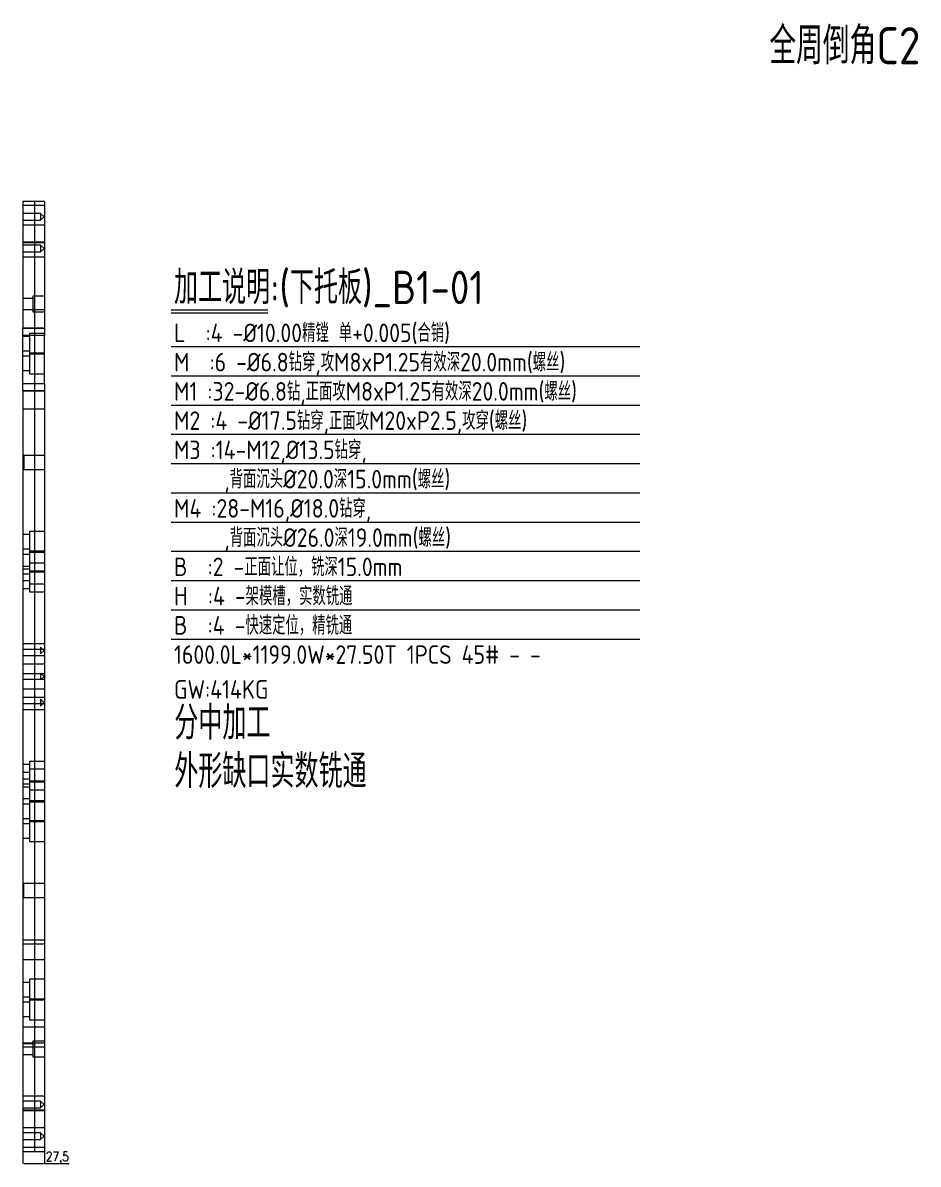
# Model space of a CAD drawing. Header units: millimetres. Extents: x 7210 to 10183, y 574 to 2219.
# Drawn here: x 9054 to 10183, y 779 to 2219 of the extents above; entities that cross this region are included whole.
import ezdxf

# ---------------------------------------------------------------- set-up
doc = ezdxf.new("R2010")
doc.units = ezdxf.units.MM
doc.linetypes.add('DASHED', pattern=[0])
for name, color, linetype, lineweight in [('B1', 152, 'Continuous', 20), ('B1_W', 1, 'Continuous', 25), ('DIM', 4, 'Continuous', 20)]:
    doc.layers.add(name, color=color, linetype=linetype, lineweight=lineweight)
doc.styles.add('gbenor', font='gbenor.shx', dxfattribs={"bigfont": 'gbcbig.shx'})
doc.styles.add('TXT', font='txt.shx', dxfattribs={"width": 0.8, "bigfont": 'ctxt.shx'})
doc.dimstyles.new('零件', dxfattribs={"dimscale": 1.5, "dimtxt": 8, "dimasz": 1, "dimexe": 0, "dimexo": 0, "dimgap": 0, "dimtad": 1, "dimtxsty": 'TXT', "dimcen": 0, "dimclrd": 252, "dimclre": 252, "dimclrt": 4, "dimazin": 3, "dimtp": 0.001, "dimtm": 0.001, "dimtfac": 1, "dimtmove": 0, "dimatfit": 3, "dimlwd": 5, "dimlwe": 5})

# ---------------------------------------------------------------- blocks, each defined once
blk = doc.blocks.new('*D1114')
at = {"layer": 'Defpoints', "color": 0}
for p in [(9053.5, 794.5), (9081, 794.5), (9081, 779.5)]:
    blk.add_point(p, dxfattribs=at)
at = {"layer": 'DIM', "color": 252, "lineweight": 5}
for p, q in [((9053.5, 794.5), (9053.5, 779.5)), ((9081, 794.5), (9081, 779.5)), ((9055, 779.5), (9079.5, 779.5)), ((9081, 779.5), (9111.8, 779.5))]:
    blk.add_line(p, q, dxfattribs=at)
at = {"layer": 'DIM', "color": 252}
for points in [[(9055, 779.7), (9055, 779.2), (9053.5, 779.5)], [(9079.5, 779.2), (9079.5, 779.7), (9081, 779.5)]]:
    blk.add_solid(points, dxfattribs=at)
at = {"layer": 'DIM', "color": 4, "lineweight": 5, "insert": (9097.1, 786.6), "char_height": 12, "attachment_point": 5, "style": 'TXT'}
blk.add_mtext('27,5', dxfattribs=at)

msp = doc.modelspace()

# ---------------------------------------------------------------- linework, layer by layer
at = {"layer": 'B1', "color": 135, "linetype": 'Continuous', "lineweight": 5}
for p, q in [((9053.516, 1993.463), (9053.516, 1963.507)), ((9081.016, 1993.463), (9053.516, 1993.463)), ((9081.016, 1993.463), (9081.016, 1963.507)), ((9053.516, 1963.507), (9053.516, 1856.602)), ((9081.016, 1963.507), (9053.516, 1963.507)), ((9081.016, 1963.507), (9081.016, 1856.602)), ((9053.516, 1856.602), (9053.516, 1833.58)), ((9081.016, 1856.602), (9053.516, 1856.602)), ((9081.016, 1856.602), (9081.016, 1833.58)), ((9053.516, 1824.211), (9053.516, 1833.58)), ((9081.016, 1833.58), (9081.016, 1824.211)), ((9053.516, 1754.341), (9053.516, 1763.711)), ((9081.016, 1763.711), (9081.016, 1754.341)), ((9053.516, 1754.341), (9053.516, 1731.319)), ((9081.016, 1754.341), (9081.016, 1731.319)), ((9053.516, 1731.319), (9053.516, 1061.461)), ((9081.016, 1731.319), (9053.516, 1731.319)), ((9081.016, 1731.319), (9081.016, 1061.461)), ((9053.516, 1061.461), (9053.516, 1056.461)), ((9081.016, 1061.461), (9053.516, 1061.461)), ((9081.016, 1056.461), (9053.516, 1056.461)), ((9081.016, 1061.461), (9081.016, 1056.461)), ((9053.516, 931.461), (9053.516, 926.461)), ((9081.016, 931.461), (9053.516, 931.461)), ((9053.516, 926.461), (9053.516, 824.504)), ((9081.016, 926.461), (9053.516, 926.461)), ((9081.016, 931.461), (9081.016, 926.461)), ((9081.016, 926.461), (9081.016, 824.504)), ((9053.516, 824.504), (9053.516, 794.459)), ((9081.016, 824.504), (9053.516, 824.504)), ((9081.016, 824.504), (9081.016, 794.459)), ((9081.016, 794.459), (9053.516, 794.459))]:
    msp.add_line(p, q, dxfattribs=at)
at = {"layer": 'B1', "color": 135, "linetype": 'DASHED', "lineweight": 5, "ltscale": 1.668691}
for p, q in [((9081.016, 1988.256), (9053.516, 1988.256)), ((9081.016, 1963.418), (9053.516, 1963.418)), ((9053.516, 1923.463), (9081.016, 1923.463)), ((9081.016, 864.459), (9053.516, 864.459)), ((9081.016, 824.414), (9053.516, 824.414)), ((9081.016, 799.666), (9053.516, 799.666))]:
    msp.add_line(p, q, dxfattribs=at)
at = {"layer": 'B1', "color": 31, "linetype": 'DASHED', "lineweight": 5, "ltscale": 1.668691}
for p, q in [((9068.516, 794.459), (9068.516, 1993.463)), ((9081.016, 1873.961), (9066.016, 1873.961)), ((9066.016, 1873.961), (9066.016, 1863.961)), ((9066.016, 1870.711), (9053.516, 1870.711)), ((9066.016, 1863.961), (9066.016, 1853.961)), ((9053.516, 1857.211), (9066.016, 1857.211)), ((9066.016, 1853.961), (9081.016, 1853.961)), ((9062.016, 1822.961), (9053.516, 1822.961)), ((9081.016, 1826.961), (9062.016, 1826.961)), ((9062.016, 1826.961), (9062.016, 1813.961)), ((9053.516, 1804.961), (9062.016, 1804.961)), ((9062.016, 1813.961), (9062.016, 1800.961)), ((9081.016, 1801.961), (9062.016, 1801.961)), ((9062.016, 1800.961), (9081.016, 1800.961)), ((9062.016, 1800.961), (9062.016, 1788.961)), ((9062.016, 1797.961), (9053.516, 1797.961)), ((9062.016, 1788.961), (9062.016, 1775.961)), ((9053.516, 1779.961), (9062.016, 1779.961)), ((9062.016, 1775.961), (9081.016, 1775.961)), ((9062.016, 1572.961), (9053.516, 1572.961)), ((9081.016, 1576.961), (9062.016, 1576.961)), ((9062.016, 1576.961), (9062.016, 1563.961)), ((9062.016, 1563.961), (9062.016, 1551.961)), ((9053.516, 1554.961), (9062.016, 1554.961)), ((9062.016, 1547.961), (9053.516, 1547.961)), ((9081.016, 1551.961), (9062.016, 1551.961)), ((9062.016, 1551.961), (9062.016, 1538.961)), ((9062.016, 1550.961), (9081.016, 1550.961)), ((9062.016, 1532.961), (9053.516, 1532.961)), ((9053.516, 1529.961), (9062.016, 1529.961)), ((9062.016, 1538.961), (9062.016, 1525.961)), ((9081.016, 1536.961), (9062.016, 1536.961)), ((9081.016, 1526.961), (9062.016, 1526.961)), ((9062.016, 1522.961), (9053.516, 1522.961)), ((9053.516, 1514.961), (9062.016, 1514.961)), ((9062.016, 1525.962), (9062.016, 1523.961)), ((9062.016, 1525.961), (9081.016, 1525.961)), ((9062.016, 1523.961), (9062.016, 1510.961)), ((9053.516, 1504.961), (9062.016, 1504.961)), ((9062.016, 1510.961), (9081.016, 1510.961)), ((9062.016, 1510.961), (9062.016, 1500.961)), ((9062.016, 1500.961), (9081.016, 1500.961)), ((9062.016, 1282.961), (9053.516, 1282.961)), ((9081.016, 1286.961), (9062.016, 1286.961)), ((9062.016, 1286.961), (9062.016, 1276.961)), ((9062.016, 1272.961), (9053.516, 1272.961)), ((9081.016, 1276.961), (9062.016, 1276.961)), ((9062.016, 1276.961), (9062.016, 1263.961)), ((9053.516, 1264.961), (9062.016, 1264.961)), ((9062.016, 1257.961), (9053.516, 1257.961)), ((9053.516, 1254.961), (9062.016, 1254.961)), ((9062.016, 1263.961), (9062.016, 1261.96)), ((9081.016, 1261.961), (9062.016, 1261.961)), ((9062.016, 1261.961), (9062.016, 1248.961)), ((9062.016, 1260.961), (9081.016, 1260.961)), ((9053.516, 1239.961), (9062.016, 1239.961)), ((9062.016, 1250.961), (9081.016, 1250.961)), ((9062.016, 1248.961), (9062.016, 1235.961)), ((9062.016, 1232.961), (9053.516, 1232.961)), ((9081.016, 1236.961), (9062.016, 1236.961)), ((9062.016, 1235.961), (9081.016, 1235.961)), ((9062.016, 1235.961), (9062.016, 1223.961)), ((9053.516, 1214.961), (9062.016, 1214.961)), ((9062.016, 1223.961), (9062.016, 1210.961)), ((9081.016, 1211.961), (9062.016, 1211.961)), ((9062.016, 1210.961), (9081.016, 1210.961)), ((9062.016, 1210.961), (9062.016, 1198.961)), ((9062.016, 1207.961), (9053.516, 1207.961)), ((9062.016, 1198.961), (9062.016, 1185.961)), ((9053.516, 1189.961), (9062.016, 1189.961)), ((9062.016, 1185.961), (9081.016, 1185.961)), ((9081.016, 1011.961), (9062.016, 1011.961)), ((9062.016, 1011.961), (9062.016, 998.961)), ((9062.016, 1007.961), (9053.516, 1007.961)), ((9062.016, 998.961), (9062.016, 986.961)), ((9053.516, 989.961), (9062.016, 989.961)), ((9062.016, 982.961), (9053.516, 982.961)), ((9081.016, 986.961), (9062.016, 986.961)), ((9062.016, 986.961), (9062.016, 973.961)), ((9062.016, 985.961), (9081.016, 985.961)), ((9053.516, 964.961), (9062.016, 964.961)), ((9062.016, 973.961), (9062.016, 960.961)), ((9062.016, 960.961), (9081.016, 960.961)), ((9066.016, 930.711), (9053.516, 930.711)), ((9081.016, 933.961), (9066.016, 933.961)), ((9066.016, 933.961), (9066.016, 923.961)), ((9066.016, 923.961), (9066.016, 913.961)), ((9053.516, 917.211), (9066.016, 917.211)), ((9066.016, 913.961), (9081.016, 913.961))]:
    msp.add_line(p, q, dxfattribs=at)
at = {"layer": 'B1', "color": 5, "linetype": 'DASHED', "lineweight": 5, "ltscale": 1.668691}
for p, q in [((9076.016, 1978.211), (9053.516, 1978.211)), ((9076.016, 1978.211), (9053.516, 1978.211)), ((9080.266, 1973.961), (9076.016, 1978.211)), ((9080.266, 1973.961), (9076.016, 1978.211)), ((9076.016, 1978.211), (9076.016, 1969.711)), ((9076.016, 1969.711), (9080.266, 1973.961)), ((9076.016, 1969.711), (9080.266, 1973.961)), ((9053.516, 1969.711), (9076.016, 1969.711)), ((9053.516, 1969.711), (9076.016, 1969.711)), ((9076.016, 1969.711), (9076.016, 1969.711)), ((9076.016, 1938.211), (9053.516, 1938.211)), ((9076.016, 1938.211), (9053.516, 1938.211)), ((9053.516, 1929.711), (9076.016, 1929.711)), ((9053.516, 1929.711), (9076.016, 1929.711)), ((9080.266, 1933.961), (9076.016, 1938.211)), ((9080.266, 1933.961), (9076.016, 1938.211)), ((9076.016, 1938.211), (9076.016, 1929.711)), ((9076.016, 1929.711), (9080.266, 1933.961)), ((9076.016, 1929.711), (9080.266, 1933.961)), ((9076.016, 1929.711), (9076.016, 1929.711)), ((9054.763, 1672.712), (9053.516, 1673.959)), ((9081.016, 1672.712), (9054.763, 1672.712)), ((9054.763, 1672.712), (9054.763, 1655.206)), ((9053.516, 1653.959), (9054.763, 1655.206)), ((9054.763, 1655.206), (9081.016, 1655.206)), ((9081.016, 1435.362), (9053.516, 1435.362)), ((9081.016, 1435.362), (9053.516, 1435.362)), ((9053.516, 1428.556), (9081.016, 1428.556)), ((9053.516, 1428.556), (9081.016, 1428.556)), ((9080.266, 1426.961), (9076.016, 1431.211)), ((9076.016, 1431.211), (9076.016, 1422.711)), ((9076.016, 1422.711), (9080.266, 1426.961)), ((9081.016, 1397.362), (9053.516, 1397.362)), ((9081.016, 1397.362), (9053.516, 1397.362)), ((9080.266, 1393.961), (9076.016, 1398.211)), ((9076.016, 1398.211), (9076.016, 1389.711)), ((9053.516, 1390.556), (9081.016, 1390.556)), ((9053.516, 1390.556), (9081.016, 1390.556)), ((9076.016, 1389.711), (9080.266, 1393.961)), ((9081.016, 1359.362), (9053.516, 1359.362)), ((9081.016, 1359.362), (9053.516, 1359.362)), ((9080.266, 1360.961), (9076.016, 1365.211)), ((9076.016, 1365.211), (9076.016, 1356.711)), ((9076.016, 1356.711), (9080.266, 1360.961)), ((9053.516, 1352.556), (9081.016, 1352.556)), ((9053.516, 1352.556), (9081.016, 1352.556)), ((9054.763, 1132.716), (9053.516, 1133.963)), ((9081.016, 1132.716), (9054.763, 1132.716)), ((9054.763, 1115.21), (9054.763, 1132.716)), ((9053.516, 1113.963), (9054.763, 1115.21)), ((9054.763, 1115.21), (9081.016, 1115.21)), ((9076.016, 858.211), (9053.516, 858.211)), ((9076.016, 858.211), (9053.516, 858.211)), ((9053.516, 849.711), (9076.016, 849.711)), ((9053.516, 849.711), (9076.016, 849.711)), ((9080.266, 853.961), (9076.016, 858.211)), ((9080.266, 853.961), (9076.016, 858.211)), ((9076.016, 858.211), (9076.016, 858.211)), ((9076.016, 858.211), (9076.016, 849.711)), ((9076.016, 849.711), (9080.266, 853.961)), ((9076.016, 849.711), (9080.266, 853.961)), ((9076.016, 818.211), (9053.516, 818.211)), ((9076.016, 818.211), (9053.516, 818.211)), ((9053.516, 809.711), (9076.016, 809.711)), ((9053.516, 809.711), (9076.016, 809.711)), ((9080.266, 813.961), (9076.016, 818.211)), ((9080.266, 813.961), (9076.016, 818.211)), ((9076.016, 818.211), (9076.016, 818.211)), ((9076.016, 818.211), (9076.016, 809.711)), ((9076.016, 809.711), (9080.266, 813.961)), ((9076.016, 809.711), (9080.266, 813.961))]:
    msp.add_line(p, q, dxfattribs=at)
at = {"layer": 'B1', "color": 155, "linetype": 'DASHED', "lineweight": 5, "ltscale": 1.668691}
for p, q in [((9081.016, 1941.963), (9053.516, 1941.963)), ((9081.016, 1941.963), (9053.516, 1941.963)), ((9081.016, 1941.963), (9053.516, 1941.963)), ((9081.016, 1941.963), (9053.516, 1941.963)), ((9081.016, 1940.963), (9053.516, 1940.963)), ((9081.016, 1940.963), (9053.516, 1940.963)), ((9081.016, 1940.963), (9053.516, 1940.963)), ((9081.016, 1940.963), (9053.516, 1940.963)), ((9081.016, 1833.58), (9053.516, 1833.58)), ((9053.516, 1754.341), (9081.016, 1754.341)), ((9081.016, 1036.461), (9053.516, 1036.461)), ((9081.016, 951.461), (9053.516, 951.461)), ((9081.016, 846.959), (9053.516, 846.959)), ((9081.016, 846.959), (9053.516, 846.959)), ((9081.016, 846.959), (9053.516, 846.959)), ((9081.016, 846.959), (9053.516, 846.959)), ((9081.016, 845.959), (9053.516, 845.959)), ((9081.016, 845.959), (9053.516, 845.959)), ((9081.016, 845.959), (9053.516, 845.959)), ((9081.016, 845.959), (9053.516, 845.959))]:
    msp.add_line(p, q, dxfattribs=at)
at = {"layer": 'B1', "color": 155, "linetype": 'Continuous', "lineweight": 5}
for p, q in [((9053.516, 1833.58), (9081.016, 1833.58)), ((9081.016, 1754.341), (9053.516, 1754.341)), ((9081.016, 1036.461), (9053.516, 1036.461)), ((9081.016, 951.461), (9053.516, 951.461))]:
    msp.add_line(p, q, dxfattribs=at)
at = {"layer": 'B1', "color": 2, "linetype": 'Continuous', "lineweight": 5}
for p, q in [((9053.516, 1763.711), (9053.516, 1824.211)), ((9081.016, 1824.211), (9053.516, 1824.211)), ((9081.016, 1763.711), (9081.016, 1824.211)), ((9053.516, 1763.711), (9081.016, 1763.711)), ((9053.516, 1056.461), (9053.516, 1036.461)), ((9081.016, 1056.461), (9081.016, 1036.461)), ((9053.516, 1036.461), (9053.516, 951.461)), ((9081.016, 1036.461), (9081.016, 951.461)), ((9053.516, 951.461), (9053.516, 931.461)), ((9081.016, 951.461), (9081.016, 931.461))]:
    msp.add_line(p, q, dxfattribs=at)
at = {"layer": 'B1_W', "color": 1, "linetype": 'DASHED', "lineweight": 5, "ltscale": 1.668691}
for p, q in [((9081.016, 1419.959), (9053.516, 1419.959)), ((9081.016, 1419.959), (9053.516, 1419.959)), ((9053.516, 1409.959), (9081.016, 1409.959)), ((9053.516, 1409.959), (9081.016, 1409.959)), ((9081.016, 1377.959), (9053.516, 1377.959)), ((9081.016, 1377.959), (9053.516, 1377.959)), ((9053.516, 1367.959), (9081.016, 1367.959)), ((9053.516, 1367.959), (9081.016, 1367.959))]:
    msp.add_line(p, q, dxfattribs=at)
at = {"layer": 'DIM', "color": 8, "linetype": 'Continuous', "lineweight": 5}
for p, q in [((9240.851, 1856.517), (9362.914, 1856.517)), ((9240.851, 1853.007), (9362.914, 1853.007)), ((9240.851, 1810.257), (9832.216, 1810.257)), ((9240.851, 1773.357), (9832.216, 1773.357)), ((9240.851, 1736.457), (9832.216, 1736.457)), ((9240.851, 1699.557), (9832.216, 1699.557)), ((9240.851, 1662.657), (9832.216, 1662.657)), ((9240.851, 1625.757), (9832.216, 1625.757)), ((9240.851, 1588.857), (9832.216, 1588.857)), ((9240.851, 1551.957), (9832.216, 1551.957)), ((9240.851, 1515.057), (9832.216, 1515.057)), ((9240.851, 1478.157), (9832.216, 1478.157)), ((9240.851, 1441.257), (9832.216, 1441.257))]:
    msp.add_line(p, q, dxfattribs=at)

# ---------------------------------------------------------------- texts
at = {"layer": 'DIM', "color": 6, "lineweight": 5, "style": 'gbenor'}
msp.add_text('全周倒角C2', height=46.8, dxfattribs=at).set_placement((9995.703, 2166.44))
at = {"layer": 'DIM', "color": 4, "lineweight": 5, "style": 'gbenor'}
for s, height, p in [('加工说明:(下托板)_B1-01', 42.12, (9244.298, 1863.787)), ('M  :6 -%%c6.8钻穿,攻M8xP1.25有效深20.0mm(螺丝)', 23.4, (9244.361, 1778.956)), ('M1 :32-%%C6.8钻,正面攻M8xP1.25有效深20.0mm(螺丝)', 23.4, (9244.361, 1742.056)), ('M2 :4 -%%c17.5钻穿,正面攻M20xP2.5,攻穿(螺丝)', 23.4, (9244.361, 1705.156)), ('M3 :14-M12,%%c13.5钻穿,', 23.4, (9244.361, 1668.256)), ('     ,背面沉头%%c20.0深15.0mm(螺丝)', 23.4, (9244.361, 1631.356)), ('M4 :28-M16,%%c18.0钻穿,', 23.4, (9244.361, 1594.456)), ('     ,背面沉头%%c26.0深19.0mm(螺丝)', 23.4, (9244.361, 1557.556)), ('B  :2 -正面让位，铣深15.0mm', 23.4, (9244.361, 1520.656)), ('H  :4 -架模槽，实数铣通', 23.4, (9244.361, 1483.756)), ('1600.0L*1199.0W*27.50T 1PCS 45# - -', 23.4, (9244.361, 1409.956)), ('GW:414KG', 23.4, (9244.361, 1366.036))]:
    msp.add_text(s, height=height, dxfattribs=at).set_placement(p)
at = {"layer": 'DIM', "color": 2, "lineweight": 5, "style": 'gbenor'}
for s, p in [('L  :4 -%%C10.00精镗 单+0.005(合销)', (9244.361, 1815.856)), ('B  :4 -快速定位，精铣通', (9244.361, 1446.856))]:
    msp.add_text(s, height=23.4, dxfattribs=at).set_placement(p)
at = {"layer": 'DIM', "color": 21, "lineweight": 5, "style": 'gbenor'}
for s, p in [('分中加工', (9244.754, 1314.427)), ('外形缺口实数铣通', (9244.754, 1253.327))]:
    msp.add_text(s, height=42.12, dxfattribs=at).set_placement(p)

# ---------------------------------------------------------------- dimensions: what is measured, and where the dimension line sits
at = {"layer": 'DIM', "lineweight": 5}
dim = msp.add_linear_dim(base=(9081.016, 779.459), p1=(9053.516, 794.459), p2=(9081.016, 794.459), dimstyle='零件', dxfattribs=at)
dim.commit()
dim.dimension.update_dxf_attribs({"geometry": '*D1114', "text_midpoint": (9097.145, 786.602)})

doc.saveas('drawing.dxf')
